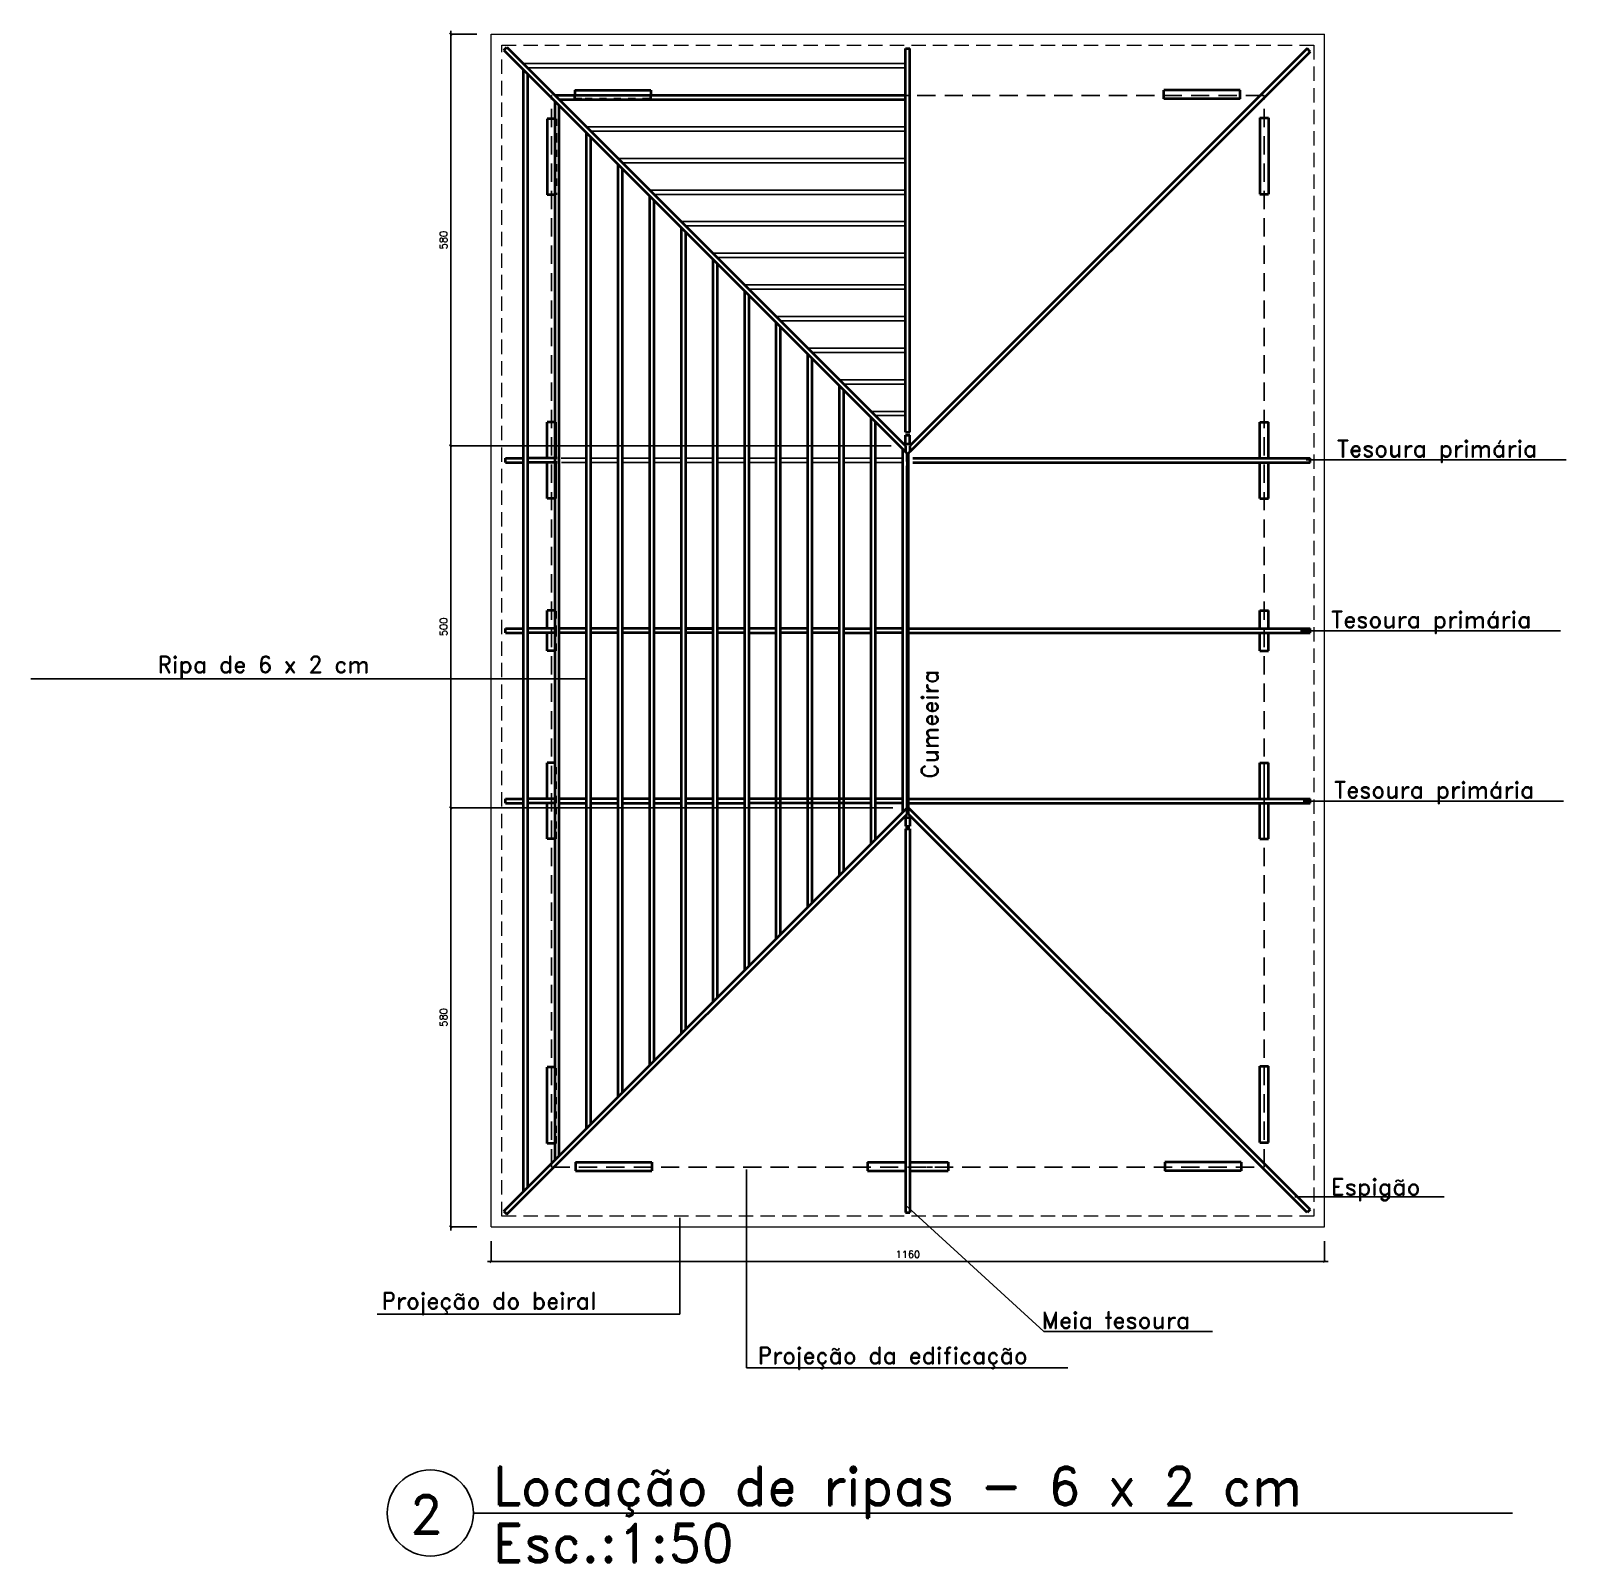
# Model space of a CAD drawing. Header units: millimetres. Extents: x 1154.6 to 1207.3, y 180 to 225.1.
# Drawn here: x 1154.63 to 1176, y 203.75 to 225.07 of the extents above; entities that cross this region are included whole.
import ezdxf
from ezdxf.enums import TextEntityAlignment as Align

# ---------------------------------------------------------------- set-up
doc = ezdxf.new("R2010")
doc.units = ezdxf.units.MM
doc.header["$MEASUREMENT"] = 0
doc.linetypes.add('HIDDEN', pattern=[0.375, 0.25, -0.125])
doc.linetypes.add('HIDDEN2', pattern=[4.7625, 3.175, -1.5875])
for name, color, linetype in [('cotas', 1, 'Continuous'), ('Projeçao', 1, 'HIDDEN2'), ('Texto', 7, 'Continuous'), ('TEXTO SETORES', 1, 'Continuous')]:
    doc.layers.add(name, color=color, linetype=linetype)
doc.layers.add('ESQUADRIA', color=7, linetype='Continuous', lineweight=13)
doc.layers.add('Parede', color=4, linetype='Continuous', lineweight=40)
doc.styles.add('ROMAND', font='romand')
doc.styles.get("Standard").update_dxf_attribs({"font": 'txt.shx', "height": 0.1})
doc.dimstyles.new('LUCIANA', dxfattribs={"dimtxt": 3, "dimasz": 0.03, "dimexe": 0.01, "dimexo": 0.2, "dimgap": 0.05, "dimtad": 1, "dimdec": 0, "dimlfac": 100, "dimzin": 0, "dimdsep": 46, "dimtxsty": 'Standard', "dimblk1": 'OBLIQUE', "dimblk2": 'OBLIQUE', "dimsah": 1, "dimcen": 0, "dimdle": 0.05, "dimclrd": 256, "dimclre": 256, "dimclrt": 2, "dimadec": 0, "dimazin": 0, "dimtfac": 1, "dimtdec": 0, "dimtix": 1, "dimtofl": 0, "dimtmove": 2, "dimatfit": 3, "dimldrblk": 'OBLIQUE', "dimfxl": 1, "dimtolj": 1, "dimtzin": 0, "dimlwd": -1, "dimlwe": -1, "dimarcsym": 0})

# ---------------------------------------------------------------- blocks, each defined once
blk = doc.blocks.new('_OBLIQUE')
at = {"color": 0, "linetype": 'ByBlock'}
blk.add_line((-0.5, -0.5), (0.5, 0.5), dxfattribs=at)
blk = doc.blocks.new('*D395')
at = {"layer": 'cotas', "ltscale": 2}
for p, q in [((1161.038, 208.219), (1161.038, 207.927)), ((1172.638, 208.219), (1172.638, 207.927)), ((1160.988, 207.937), (1172.688, 207.937))]:
    blk.add_line(p, q, dxfattribs=at)
at = {"layer": 'Defpoints', "color": 0, "ltscale": 2}
for p in [(1161.038, 208.419), (1172.638, 208.419), (1172.638, 207.937)]:
    blk.add_point(p, dxfattribs=at)
at = {"layer": 'cotas', "ltscale": 2, "xscale": 0.03, "yscale": 0.03, "zscale": 0.03, "rotation": 180}
blk.add_blockref('_OBLIQUE', (1161.038, 207.937), dxfattribs=at)
at = {"layer": 'cotas', "ltscale": 2, "xscale": 0.03, "yscale": 0.03, "zscale": 0.03}
blk.add_blockref('_OBLIQUE', (1172.638, 207.937), dxfattribs=at)
at = {"layer": 'cotas', "color": 2, "ltscale": 2, "insert": (1166.838, 208.037), "char_height": 0.1, "attachment_point": 5}
blk.add_mtext('\\A1;1160', dxfattribs=at)
blk = doc.blocks.new('*D396')
at = {"layer": 'cotas', "ltscale": 2}
for p, q in [((1160.477, 219.241), (1160.477, 225.069)), ((1160.838, 225.019), (1160.467, 225.019)), ((1166.608, 219.291), (1160.467, 219.291))]:
    blk.add_line(p, q, dxfattribs=at)
at = {"layer": 'Defpoints', "color": 0, "ltscale": 2}
for p in [(1160.477, 225.019), (1161.038, 225.019), (1166.808, 219.291)]:
    blk.add_point(p, dxfattribs=at)
at = {"layer": 'cotas', "ltscale": 2, "xscale": 0.03, "yscale": 0.03, "zscale": 0.03}
for p, rotation in [((1160.477, 225.019), 90), ((1160.477, 219.291), 270)]:
    blk.add_blockref('_OBLIQUE', p, dxfattribs=dict(at, rotation=rotation))
at = {"layer": 'cotas', "color": 2, "ltscale": 2, "insert": (1160.377, 222.155), "char_height": 0.1, "attachment_point": 5, "rotation": 90}
blk.add_mtext('\\A1;580', dxfattribs=at)
blk = doc.blocks.new('*D397')
at = {"layer": 'cotas', "ltscale": 2}
for p, q in [((1166.608, 219.291), (1160.467, 219.291)), ((1160.477, 219.341), (1160.477, 214.201)), ((1166.628, 214.251), (1160.467, 214.251))]:
    blk.add_line(p, q, dxfattribs=at)
at = {"layer": 'Defpoints', "color": 0, "ltscale": 2}
for p in [(1166.808, 219.291), (1160.477, 214.251), (1166.828, 214.251)]:
    blk.add_point(p, dxfattribs=at)
at = {"layer": 'cotas', "ltscale": 2, "xscale": 0.03, "yscale": 0.03, "zscale": 0.03}
for p, rotation in [((1160.477, 219.291), 90), ((1160.477, 214.251), 270)]:
    blk.add_blockref('_OBLIQUE', p, dxfattribs=dict(at, rotation=rotation))
at = {"layer": 'cotas', "color": 2, "ltscale": 2, "insert": (1160.377, 216.771), "char_height": 0.1, "attachment_point": 5, "rotation": 90}
blk.add_mtext('\\A1;500', dxfattribs=at)
blk = doc.blocks.new('*D398')
at = {"layer": 'cotas', "ltscale": 2}
for p, q in [((1166.628, 214.251), (1160.467, 214.251)), ((1160.477, 214.301), (1160.477, 208.369)), ((1160.838, 208.419), (1160.467, 208.419))]:
    blk.add_line(p, q, dxfattribs=at)
at = {"layer": 'Defpoints', "color": 0, "ltscale": 2}
for p in [(1166.828, 214.251), (1160.477, 208.419), (1161.038, 208.419)]:
    blk.add_point(p, dxfattribs=at)
at = {"layer": 'cotas', "ltscale": 2, "xscale": 0.03, "yscale": 0.03, "zscale": 0.03}
for p, rotation in [((1160.477, 214.251), 90), ((1160.477, 208.419), 270)]:
    blk.add_blockref('_OBLIQUE', p, dxfattribs=dict(at, rotation=rotation))
at = {"layer": 'cotas', "color": 2, "ltscale": 2, "insert": (1160.377, 211.335), "char_height": 0.1, "attachment_point": 5, "rotation": 90}
blk.add_mtext('\\A1;580', dxfattribs=at)

msp = doc.modelspace()

# ---------------------------------------------------------------- linework, layer by layer
at = {"layer": 'cotas', "ltscale": 2}
for p, q in [((1172.383, 219.095), (1176.002, 219.095)), ((1172.301, 216.716), (1175.92, 216.716)), ((1154.631, 216.046), (1162.379, 216.046)), ((1172.341, 214.346), (1175.961, 214.346)), ((1164.593, 209.218), (1164.593, 206.46)), ((1172.223, 208.837), (1174.304, 208.837)), ((1166.828, 208.702), (1168.732, 206.965)), ((1163.667, 208.545), (1163.667, 207.207)), ((1163.667, 207.207), (1159.451, 207.207)), ((1168.732, 206.965), (1171.077, 206.965)), ((1164.593, 206.46), (1169.065, 206.46)), ((1160.792, 204.437), (1175.255, 204.437))]:
    msp.add_line(p, q, dxfattribs=at)
msp.add_circle((1160.192, 204.437), 0.6, dxfattribs=at)
at = {"layer": 'ESQUADRIA', "ltscale": 0.3}
for p, q in [((1161.038, 208.419), (1161.038, 225.019)), ((1161.038, 225.019), (1172.638, 225.019)), ((1172.638, 208.419), (1172.638, 225.019)), ((1161.038, 208.419), (1172.638, 208.419))]:
    msp.add_line(p, q, dxfattribs=at)
at = {"layer": 'ESQUADRIA', "linetype": 'HIDDEN', "ltscale": 0.8}
msp.add_lwpolyline([(1172.488, 208.569), (1161.188, 208.569), (1161.188, 224.869), (1172.488, 224.869)], close=True, dxfattribs=at)
at = {"layer": 'Parede', "ltscale": 2}
for p, q in [((1161.217, 224.797), (1161.259, 224.84)), ((1161.259, 224.84), (1166.808, 219.291)), ((1161.217, 224.797), (1166.808, 219.206)), ((1166.808, 224.101), (1166.808, 224.819)), ((1166.808, 224.819), (1166.868, 224.819)), ((1166.868, 224.041), (1166.868, 224.819)), ((1172.396, 224.819), (1166.868, 219.291)), ((1172.438, 224.776), (1166.868, 219.206)), ((1172.438, 224.776), (1172.396, 224.819)), ((1161.488, 219.059), (1161.488, 224.526)), ((1161.548, 219.059), (1161.548, 224.466)), ((1162.202, 224.239), (1162.47, 224.239)), ((1162.202, 224.239), (1162.202, 224.169)), ((1162.362, 224.239), (1163.262, 224.239)), ((1163.262, 224.239), (1163.262, 224.169)), ((1170.402, 224.119), (1170.402, 224.239)), ((1171.272, 224.239), (1170.402, 224.239)), ((1171.462, 224.239), (1171.193, 224.239)), ((1171.462, 224.119), (1171.462, 224.239)), ((1161.928, 224.171), (1166.808, 224.171)), ((1161.928, 209.351), (1161.931, 224.084)), ((1161.988, 224.111), (1166.808, 224.111)), ((1161.988, 209.411), (1161.988, 224.026)), ((1166.808, 223.138), (1166.808, 224.101)), ((1166.868, 223.078), (1166.868, 224.041)), ((1171.317, 224.119), (1170.402, 224.119)), ((1171.462, 224.119), (1171.317, 224.119)), ((1161.818, 223.843), (1161.818, 223.487)), ((1161.938, 223.843), (1161.818, 223.843)), ((1171.738, 223.855), (1171.738, 223.624)), ((1171.738, 223.855), (1171.858, 223.855)), ((1171.858, 223.855), (1171.858, 223.392)), ((1162.368, 209.791), (1162.368, 223.646)), ((1162.428, 209.851), (1162.428, 223.586)), ((1171.738, 223.624), (1171.738, 222.795)), ((1161.818, 223.487), (1161.818, 222.783)), ((1171.858, 223.5), (1171.858, 222.795)), ((1162.808, 210.231), (1162.808, 223.206)), ((1162.868, 210.291), (1162.868, 223.146)), ((1166.808, 222.176), (1166.808, 223.138)), ((1166.868, 222.116), (1166.868, 223.078)), ((1161.938, 222.783), (1161.818, 222.783)), ((1163.248, 210.671), (1163.248, 222.766)), ((1163.308, 210.731), (1163.308, 222.706)), ((1171.738, 222.795), (1171.858, 222.795)), ((1163.688, 211.111), (1163.688, 222.326)), ((1163.748, 211.171), (1163.748, 222.266)), ((1163.941, 222.071), (1163.941, 222.073)), ((1163.983, 222.116), (1163.986, 222.116)), ((1166.808, 221.214), (1166.808, 222.176)), ((1166.868, 221.154), (1166.868, 222.116)), ((1164.128, 211.551), (1164.128, 221.886)), ((1164.188, 211.611), (1164.188, 221.826)), ((1164.568, 211.991), (1164.568, 221.446)), ((1164.628, 212.051), (1164.628, 221.386)), ((1166.808, 220.191), (1166.808, 221.214)), ((1165.008, 212.431), (1165.008, 221.006)), ((1166.868, 220.191), (1166.868, 221.154)), ((1165.068, 212.491), (1165.068, 220.946)), ((1165.448, 212.871), (1165.448, 220.566)), ((1165.508, 212.931), (1165.508, 220.506)), ((1165.888, 213.311), (1165.888, 220.126)), ((1166.808, 219.479), (1166.808, 220.191)), ((1166.868, 219.479), (1166.868, 220.191)), ((1165.948, 213.371), (1165.948, 220.066)), ((1161.938, 219.619), (1161.818, 219.619)), ((1161.818, 219.263), (1161.818, 219.619)), ((1161.938, 219.388), (1161.938, 219.619)), ((1166.328, 213.751), (1166.328, 219.686)), ((1166.388, 213.811), (1166.388, 219.626)), ((1166.808, 219.479), (1166.868, 219.479)), ((1171.738, 219.619), (1171.858, 219.619)), ((1171.738, 219.388), (1171.738, 219.619)), ((1171.858, 219.263), (1171.858, 219.619)), ((1161.818, 219.119), (1161.818, 219.263)), ((1161.938, 219.119), (1161.938, 219.388)), ((1166.808, 219.439), (1166.868, 219.439)), ((1166.808, 219.319), (1166.808, 219.439)), ((1166.808, 219.319), (1166.868, 219.319)), ((1166.808, 219.291), (1166.808, 219.206)), ((1166.868, 219.319), (1166.868, 219.439)), ((1166.868, 219.291), (1166.868, 219.206)), ((1171.738, 219.119), (1171.738, 219.388)), ((1171.858, 219.119), (1171.858, 219.263)), ((1161.238, 219.059), (1161.238, 219.119)), ((1161.238, 219.119), (1161.488, 219.119)), ((1161.238, 219.059), (1161.488, 219.059)), ((1161.488, 208.911), (1161.488, 219.059)), ((1161.956, 219.119), (1161.548, 219.119)), ((1161.956, 219.059), (1161.548, 219.059)), ((1161.548, 208.971), (1161.548, 219.059)), ((1161.818, 218.559), (1161.818, 219.059)), ((1161.938, 218.559), (1161.938, 219.059)), ((1166.768, 214.191), (1166.768, 219.246)), ((1166.808, 219.206), (1166.828, 219.186)), ((1166.828, 219.071), (1166.828, 219.186)), ((1166.828, 219.071), (1166.828, 219.011)), ((1166.848, 219.186), (1166.868, 219.206)), ((1166.848, 214.166), (1166.848, 219.186)), ((1166.908, 219.119), (1171.66, 219.119)), ((1166.908, 219.059), (1171.72, 219.059)), ((1167.871, 219.119), (1168.773, 219.119)), ((1167.871, 219.059), (1168.773, 219.059)), ((1168.833, 219.119), (1169.735, 219.119)), ((1168.833, 219.059), (1169.735, 219.059)), ((1169.795, 219.119), (1170.698, 219.119)), ((1169.795, 219.059), (1170.698, 219.059)), ((1170.758, 219.119), (1171.72, 219.119)), ((1170.758, 219.059), (1171.66, 219.059)), ((1171.72, 219.119), (1172.438, 219.119)), ((1171.72, 219.059), (1172.438, 219.059)), ((1171.738, 218.559), (1171.738, 219.059)), ((1171.858, 218.559), (1171.858, 219.059)), ((1172.438, 219.059), (1172.438, 219.119)), ((1166.828, 214.166), (1166.828, 219.011)), ((1161.938, 218.559), (1161.818, 218.559)), ((1171.738, 218.559), (1171.858, 218.559)), ((1161.818, 216.749), (1161.818, 216.999)), ((1161.938, 216.999), (1161.818, 216.999)), ((1171.738, 216.999), (1171.858, 216.999)), ((1171.738, 216.749), (1171.738, 216.999)), ((1171.858, 216.749), (1171.858, 216.999)), ((1161.238, 216.689), (1161.238, 216.749)), ((1161.238, 216.749), (1161.488, 216.749)), ((1161.928, 216.749), (1161.548, 216.749)), ((1162.368, 216.749), (1161.988, 216.749)), ((1162.808, 216.749), (1162.428, 216.749)), ((1163.248, 216.749), (1162.868, 216.749)), ((1163.688, 216.749), (1163.308, 216.749)), ((1164.128, 216.749), (1163.748, 216.749)), ((1163.748, 216.749), (1164.128, 216.749)), ((1164.568, 216.749), (1164.188, 216.749)), ((1165.008, 216.749), (1164.628, 216.749)), ((1165.448, 216.749), (1165.068, 216.749)), ((1165.888, 216.749), (1165.508, 216.749)), ((1165.948, 216.749), (1166.328, 216.749)), ((1166.768, 216.749), (1166.388, 216.749)), ((1166.848, 216.749), (1167.871, 216.749)), ((1167.871, 216.749), (1168.833, 216.749)), ((1168.833, 216.749), (1169.881, 216.749)), ((1169.795, 216.749), (1170.758, 216.749)), ((1170.758, 216.749), (1171.72, 216.749)), ((1171.72, 216.749), (1172.438, 216.749)), ((1172.438, 216.689), (1172.438, 216.749)), ((1161.238, 216.689), (1161.488, 216.689)), ((1161.928, 216.689), (1161.548, 216.689)), ((1161.928, 216.689), (1161.548, 216.689)), ((1161.928, 216.689), (1161.548, 216.689)), ((1161.818, 216.439), (1161.818, 216.689)), ((1162.368, 216.689), (1161.988, 216.689)), ((1162.808, 216.689), (1162.428, 216.689)), ((1163.248, 216.689), (1162.868, 216.689)), ((1163.688, 216.689), (1163.308, 216.689)), ((1164.128, 216.689), (1163.748, 216.689)), ((1164.568, 216.689), (1164.188, 216.689)), ((1164.628, 216.689), (1165.008, 216.689)), ((1165.448, 216.689), (1165.068, 216.689)), ((1165.888, 216.689), (1165.508, 216.689)), ((1165.948, 216.689), (1166.328, 216.689)), ((1166.768, 216.689), (1166.388, 216.689)), ((1166.848, 216.689), (1167.871, 216.689)), ((1167.871, 216.689), (1168.833, 216.689)), ((1168.833, 216.689), (1169.795, 216.689)), ((1169.795, 216.689), (1170.758, 216.689)), ((1170.758, 216.689), (1171.72, 216.689)), ((1171.72, 216.689), (1172.438, 216.689)), ((1171.738, 216.439), (1171.738, 216.689)), ((1171.858, 216.439), (1171.858, 216.689)), ((1161.938, 216.439), (1161.818, 216.439)), ((1171.738, 216.439), (1171.858, 216.439)), ((1161.818, 214.379), (1161.818, 214.879)), ((1161.938, 214.879), (1161.818, 214.879)), ((1171.738, 214.879), (1171.858, 214.879)), ((1171.738, 214.379), (1171.738, 214.879)), ((1171.858, 214.379), (1171.858, 214.879)), ((1161.238, 214.319), (1161.238, 214.379)), ((1161.238, 214.379), (1161.488, 214.379)), ((1161.928, 214.379), (1161.548, 214.379)), ((1162.368, 214.379), (1161.988, 214.379)), ((1162.808, 214.379), (1162.428, 214.379)), ((1163.248, 214.379), (1162.868, 214.379)), ((1163.688, 214.379), (1163.308, 214.379)), ((1164.128, 214.379), (1163.748, 214.379)), ((1164.568, 214.379), (1164.188, 214.379)), ((1166.124, 214.379), (1164.628, 214.379)), ((1165.448, 214.379), (1165.068, 214.379)), ((1165.888, 214.379), (1165.508, 214.379)), ((1166.328, 214.379), (1165.948, 214.379)), ((1166.768, 214.379), (1166.388, 214.379)), ((1166.848, 214.379), (1167.871, 214.379)), ((1167.871, 214.379), (1168.878, 214.379)), ((1168.833, 214.379), (1169.795, 214.379)), ((1169.795, 214.379), (1170.822, 214.379)), ((1170.758, 214.379), (1171.738, 214.379)), ((1171.72, 214.379), (1172.438, 214.379)), ((1172.438, 214.319), (1172.438, 214.379)), ((1161.217, 208.64), (1166.828, 214.251)), ((1161.238, 214.319), (1161.488, 214.319)), ((1161.259, 208.597), (1166.828, 214.166)), ((1161.928, 214.319), (1161.548, 214.319)), ((1161.818, 214.174), (1161.818, 214.319)), ((1161.818, 213.819), (1161.818, 214.174)), ((1161.988, 214.319), (1162.368, 214.319)), ((1162.428, 214.319), (1162.808, 214.319)), ((1162.868, 214.319), (1163.248, 214.319)), ((1163.308, 214.319), (1163.688, 214.319)), ((1163.748, 214.319), (1164.128, 214.319)), ((1164.188, 214.319), (1164.568, 214.319)), ((1166.124, 214.319), (1164.628, 214.319)), ((1165.448, 214.319), (1165.068, 214.319)), ((1165.888, 214.319), (1165.508, 214.319)), ((1166.328, 214.319), (1165.948, 214.319)), ((1166.768, 214.319), (1166.388, 214.319)), ((1166.848, 214.319), (1167.871, 214.319)), ((1172.438, 208.661), (1166.848, 214.251)), ((1172.396, 208.619), (1166.848, 214.166)), ((1167.871, 214.319), (1168.833, 214.319)), ((1168.833, 214.319), (1169.795, 214.319)), ((1169.795, 214.319), (1170.81, 214.319)), ((1170.758, 214.319), (1171.72, 214.319)), ((1171.72, 214.319), (1172.438, 214.319)), ((1171.738, 213.963), (1171.738, 214.319)), ((1171.858, 214.174), (1171.858, 214.319)), ((1171.858, 213.819), (1171.858, 214.174)), ((1166.808, 214.119), (1166.868, 214.119)), ((1166.808, 214.119), (1166.808, 213.999)), ((1166.808, 213.999), (1166.868, 213.999)), ((1166.808, 213.959), (1166.868, 213.959)), ((1166.808, 213.959), (1166.808, 213.186)), ((1166.868, 214.119), (1166.868, 213.999)), ((1166.868, 213.959), (1166.868, 213.186)), ((1171.738, 213.819), (1171.738, 213.963)), ((1161.938, 213.819), (1161.818, 213.819)), ((1171.738, 213.819), (1171.858, 213.819)), ((1166.808, 213.186), (1166.808, 212.224)), ((1166.868, 213.186), (1166.868, 212.224)), ((1166.808, 212.224), (1166.808, 211.262)), ((1166.868, 212.224), (1166.868, 211.262)), ((1166.808, 211.262), (1166.808, 210.299)), ((1166.868, 211.262), (1166.868, 210.299)), ((1161.818, 209.851), (1161.818, 210.642)), ((1161.938, 210.642), (1161.818, 210.642)), ((1171.738, 210.655), (1171.858, 210.655)), ((1171.738, 209.74), (1171.738, 210.655)), ((1171.858, 209.864), (1171.858, 210.655)), ((1166.808, 210.299), (1166.808, 209.397)), ((1166.868, 210.299), (1166.868, 209.337)), ((1171.858, 209.595), (1171.858, 209.864)), ((1161.818, 209.582), (1161.818, 209.851)), ((1171.738, 209.595), (1171.738, 209.74)), ((1161.938, 209.582), (1161.818, 209.582)), ((1171.738, 209.595), (1171.858, 209.595)), ((1162.214, 209.319), (1162.214, 209.199)), ((1162.214, 209.319), (1162.57, 209.319)), ((1162.445, 209.319), (1163.274, 209.319)), ((1163.274, 209.319), (1163.274, 209.199)), ((1166.278, 209.319), (1166.278, 209.199)), ((1166.278, 209.319), (1166.429, 209.319)), ((1166.429, 209.319), (1166.512, 209.319)), ((1166.512, 209.319), (1166.808, 209.319)), ((1166.808, 209.397), (1166.808, 208.619)), ((1166.868, 209.337), (1166.868, 208.619)), ((1166.868, 209.319), (1167.165, 209.319)), ((1167.165, 209.319), (1167.248, 209.319)), ((1167.248, 209.319), (1167.398, 209.319)), ((1167.398, 209.319), (1167.398, 209.199)), ((1171.33, 209.319), (1170.415, 209.319)), ((1170.415, 209.319), (1170.415, 209.199)), ((1171.475, 209.319), (1171.33, 209.319)), ((1171.475, 209.319), (1171.475, 209.199)), ((1162.214, 209.199), (1162.57, 209.199)), ((1162.57, 209.199), (1163.274, 209.199)), ((1166.278, 209.199), (1166.545, 209.199)), ((1166.545, 209.199), (1166.628, 209.199)), ((1166.628, 209.199), (1166.808, 209.199)), ((1166.868, 209.199), (1167.132, 209.199)), ((1167.132, 209.199), (1167.398, 209.199)), ((1171.206, 209.199), (1170.415, 209.199)), ((1171.475, 209.199), (1171.206, 209.199)), ((1161.217, 208.64), (1161.259, 208.597)), ((1166.808, 208.619), (1166.868, 208.619)), ((1172.438, 208.661), (1172.396, 208.619))]:
    msp.add_line(p, q, dxfattribs=at)
at = {"layer": 'Parede', "linetype": 'HIDDEN', "ltscale": 0.07}
for p, q in [((1162.202, 224.119), (1162.202, 224.169)), ((1162.202, 224.119), (1162.346, 224.119)), ((1162.346, 224.119), (1163.262, 224.119)), ((1163.262, 224.119), (1163.262, 224.169)), ((1161.938, 223.843), (1161.938, 223.611)), ((1161.938, 223.611), (1161.938, 222.783)), ((1161.938, 216.689), (1161.938, 216.999)), ((1161.938, 216.439), (1161.938, 216.689)), ((1161.938, 214.319), (1161.938, 214.879)), ((1161.938, 213.963), (1161.938, 214.319)), ((1161.938, 213.819), (1161.938, 213.963)), ((1161.938, 209.727), (1161.938, 210.642)), ((1161.938, 209.582), (1161.938, 209.727))]:
    msp.add_line(p, q, dxfattribs=at)
at = {"layer": 'Projeçao', "ltscale": 0.08}
for p, q in [((1161.88, 209.25), (1161.88, 224.169)), ((1171.796, 224.169), (1161.88, 224.169)), ((1171.796, 209.25), (1171.796, 224.169)), ((1161.88, 209.25), (1171.796, 209.25))]:
    msp.add_line(p, q, dxfattribs=at)
at = {"layer": 'Projeçao', "color": 4, "linetype": 'HIDDEN', "ltscale": 0.08}
msp.add_line((1165.008, 216.689), (1164.628, 216.689), dxfattribs=at)
at = {"layer": 'TEXTO SETORES', "color": 4, "ltscale": 2}
for p, q in [((1161.488, 224.611), (1166.808, 224.611)), ((1161.548, 224.551), (1166.808, 224.551)), ((1162.368, 223.731), (1166.808, 223.731)), ((1162.428, 223.671), (1166.808, 223.671)), ((1162.808, 223.291), (1166.808, 223.291)), ((1162.868, 223.231), (1166.808, 223.231)), ((1163.248, 222.851), (1166.808, 222.851)), ((1163.308, 222.791), (1166.808, 222.791)), ((1163.688, 222.411), (1166.808, 222.411)), ((1163.748, 222.351), (1166.808, 222.351)), ((1164.128, 221.971), (1166.808, 221.971)), ((1164.188, 221.911), (1166.808, 221.911)), ((1164.568, 221.531), (1166.808, 221.531)), ((1164.628, 221.471), (1166.808, 221.471)), ((1165.008, 221.091), (1166.808, 221.091)), ((1165.068, 221.031), (1166.808, 221.031)), ((1165.448, 220.651), (1166.808, 220.651)), ((1165.508, 220.591), (1166.808, 220.591)), ((1165.888, 220.211), (1166.808, 220.211)), ((1165.948, 220.151), (1166.808, 220.151)), ((1166.328, 219.771), (1166.808, 219.771)), ((1166.388, 219.711), (1166.808, 219.711)), ((1162.016, 219.119), (1162.368, 219.119)), ((1162.017, 219.06), (1162.369, 219.06)), ((1162.428, 219.119), (1162.808, 219.119)), ((1162.429, 219.06), (1162.809, 219.06)), ((1162.868, 219.119), (1163.248, 219.119)), ((1162.869, 219.06), (1163.249, 219.06)), ((1163.308, 219.119), (1163.688, 219.119)), ((1163.309, 219.06), (1163.689, 219.06)), ((1163.748, 219.119), (1164.128, 219.119)), ((1163.749, 219.06), (1164.128, 219.06)), ((1164.188, 219.119), (1164.568, 219.119)), ((1164.189, 219.06), (1164.569, 219.06)), ((1164.628, 219.119), (1165.008, 219.119)), ((1164.629, 219.06), (1165.009, 219.06)), ((1165.068, 219.119), (1165.448, 219.119)), ((1165.069, 219.06), (1165.449, 219.06)), ((1165.508, 219.119), (1165.888, 219.119)), ((1165.509, 219.06), (1165.889, 219.06)), ((1165.948, 219.119), (1166.328, 219.119)), ((1165.949, 219.06), (1166.329, 219.06)), ((1166.388, 219.119), (1166.768, 219.119)), ((1166.389, 219.06), (1166.769, 219.06))]:
    msp.add_line(p, q, dxfattribs=at)
at = {"layer": 'TEXTO SETORES', "ltscale": 2}
for p, q in [((1171.796, 213.819), (1171.796, 214.879)), ((1171.796, 214.11), (1171.796, 214.024)), ((1167.098, 209.25), (1167.181, 209.25))]:
    msp.add_line(p, q, dxfattribs=at)

# ---------------------------------------------------------------- texts
at = {"layer": 'Texto', "style": 'ROMAND'}
for s, height, p in [('Tesoura primária', 0.23436, (1172.809, 219.065)), ('Tesoura primária', 0.23436, (1172.727, 216.686)), ('Ripa de 6 x 2 cm', 0.23436, (1156.396, 216.06)), ('Tesoura primária', 0.23436, (1172.768, 214.316)), ('Espigão', 0.2344, (1172.727, 208.79)), ('Projeção do beiral', 0.23436, (1159.515, 207.204)), ('Meia tesoura', 0.23436, (1168.702, 206.934)), ('Projeção da edificação', 0.23436, (1164.75, 206.443)), ('Locação de ripas - 6 x 2 cm', 0.53352, (1161.061, 204.386)), ('2', 0.534, (1159.906, 203.99)), ('Esc.:1:50', 0.5335, (1161.061, 203.592))]:
    msp.add_text(s, height=height, dxfattribs=at).set_placement(p, align=Align.BOTTOM_LEFT)
msp.add_text('Cumeeira', height=0.2344, rotation=90, dxfattribs=at).set_placement((1167.33, 214.658), align=Align.BOTTOM_LEFT)

# ---------------------------------------------------------------- dimensions: what is measured, and where the dimension line sits
at = {"layer": 'cotas', "ltscale": 2}
for base, p1, p2, text, picture, middle in [((1160.477, 225.019), (1166.808, 219.291), (1161.038, 225.019), '580', '*D396', (1160.377, 222.155)), ((1160.477, 214.251), (1166.808, 219.291), (1166.828, 214.251), '500', '*D397', (1160.377, 216.771)), ((1160.477, 208.419), (1166.828, 214.251), (1161.038, 208.419), '580', '*D398', (1160.377, 211.335))]:
    dim = msp.add_linear_dim(base=base, p1=p1, p2=p2, angle=90, text=text, dimstyle='LUCIANA', dxfattribs=at)
    dim.commit()
    dim.dimension.update_dxf_attribs({"geometry": picture, "text_midpoint": middle})
dim = msp.add_linear_dim(base=(1172.638, 207.937), p1=(1161.038, 208.419), p2=(1172.638, 208.419), dimstyle='LUCIANA', dxfattribs=at)
dim.commit()
dim.dimension.update_dxf_attribs({"geometry": '*D395', "text_midpoint": (1166.838, 208.037)})

doc.saveas('drawing.dxf')
